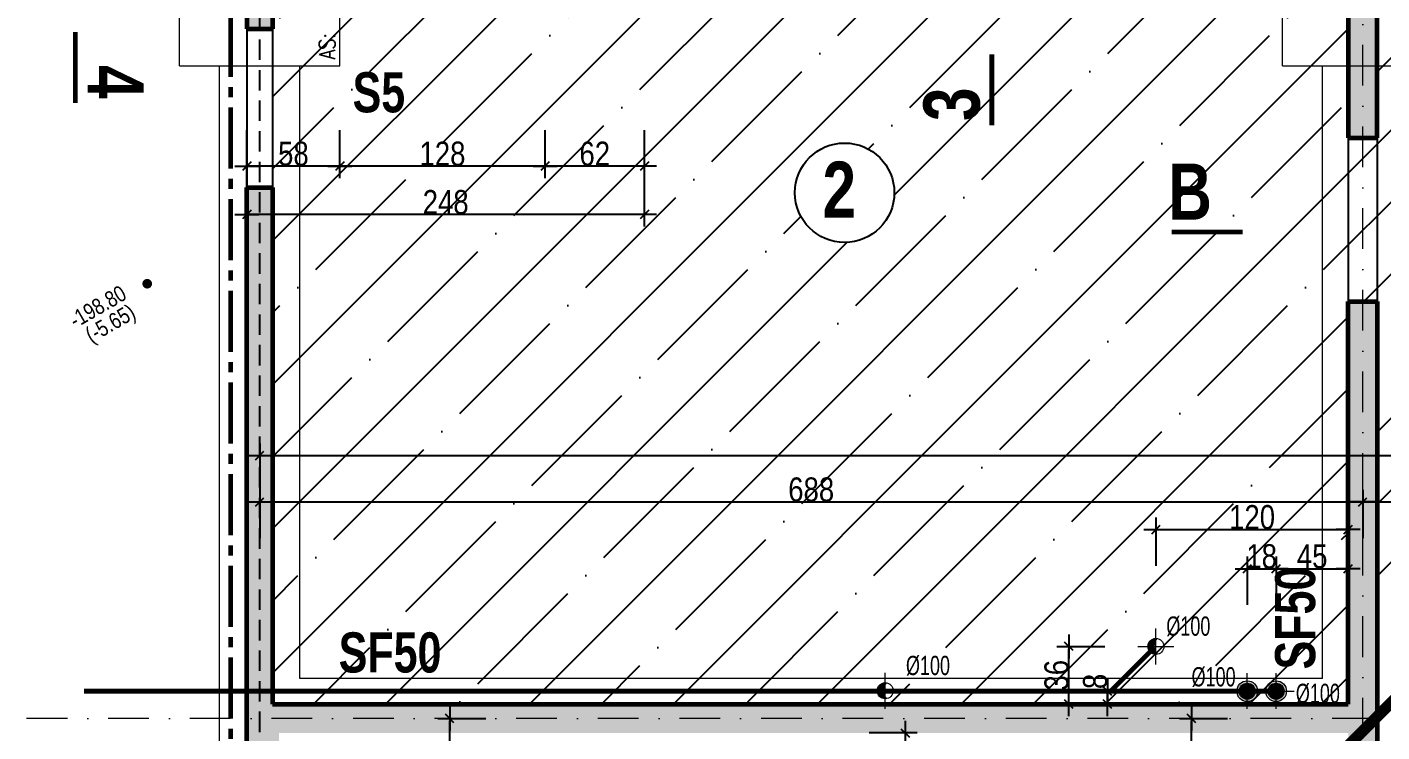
# Model space of a CAD drawing. Header units: centimetres. Extents: x 28113 to 82487, y -42944 to -12804.
# Drawn here: x 30218 to 31063, y -38185 to -37745 of the extents above; entities that cross this region are included whole.
import ezdxf
from ezdxf.enums import TextEntityAlignment as Align

# ---------------------------------------------------------------- set-up
doc = ezdxf.new("R2010")
doc.units = ezdxf.units.CM
doc.header["$LTSCALE"] = 0.5
for name, pattern in [('AXES2', [28.575, 19.05, -3.175, 3.175, -3.175]), ('CACHEX2', [19.05, 12.7, -6.35]), ('prlm_ep', [2.5, 1.25, -0.25, 0.25, -0.25, 0.25, -0.25]), ('prlm_eu', [2, 1.25, -0.25, 0.25, -0.25]), ('TIRETPTX2', [50.8, 25.4, -12.7, 0, -12.7])]:
    doc.linetypes.add(name, pattern=pattern)
doc.layers.get('DEFPOINTS').update_dxf_attribs({"linetype": 'CONTINUOUS'})
for name, color, linetype in [('01_cote_gen', 4, 'CONTINUOUS'), ('01_linteaux', 2, 'CONTINUOUS'), ('01_murs_sup', 2, 'CACHEX2'), ('01_poch_murs', 253, 'CONTINUOUS'), ('01_resv', 32, 'CONTINUOUS'), ('01_texte', 230, 'CONTINUOUS'), ('AA_COTES', 2, 'CONTINUOUS'), ('prlm-EAU-EPEXT', 145, 'CONTINUOUS'), ('prlm-EAU-EUEV', 25, 'CONTINUOUS'), ('prlm-MOD-PB', 123, 'CONTINUOUS')]:
    doc.layers.add(name, color=color, linetype=linetype)
for name, color, linetype, lineweight in [('01_murs_coup', 5, 'CONTINUOUS', 60), ('01_résv', 32, 'CONTINUOUS', 9), ('01_sem', 42, 'CONTINUOUS', 15), ('01_tram_axes', 2, 'TIRETPTX2', 9)]:
    doc.layers.add(name, color=color, linetype=linetype, lineweight=lineweight)
doc.styles.add('Geneva', font='')
doc.styles.add('impact', font='impact.ttf')
doc.styles.add('MATTE_TXT', font='arial.ttf')
doc.styles.add('SIMPLEX1', font='SIMPLEX.shx', dxfattribs={"width": 0.8, "height": 10})
doc.styles.add('STYLE2', font='ARIALN.TTF')
doc.styles.get('Geneva').set_extended_font_data('Geneva')
doc.dimstyles.new('JB50', dxfattribs={"dimscale": 0.1, "dimtxt": 150, "dimasz": 15, "dimexe": 0.1, "dimexo": 0.1, "dimgap": 0.09, "dimtad": 1, "dimdec": 1, "dimdsep": 46, "dimtxsty": 'STYLE2', "dimblk1": 'BOND_G', "dimblk2": 'BOND_D', "dimsah": 1, "dimcen": 1.5, "dimdle": 0.01, "dimse1": 1, "dimse2": 1, "dimclrd": 4, "dimclre": 2, "dimclrt": 6, "dimazin": 2, "dimtfac": 2.333333, "dimtdec": 1, "dimtix": 1, "dimtmove": 2, "dimatfit": 3, "dimldrblk": 'BOND_G', "dimfxl": 1, "dimtolj": 1, "dimtzin": 0, "dimarcsym": 0})

# ---------------------------------------------------------------- blocks, each defined once
blk = doc.blocks.new('BOND_G')
at = {"layer": 'AA_COTES', "color": 0}
for p, q in [((0, -5), (0, 15)), ((5, 0), (-5, 0)), ((1.77, 1.77), (-1.77, -1.77))]:
    blk.add_line(p, q, dxfattribs=at)
blk = doc.blocks.new('BOND_D')
at = {"layer": 'AA_COTES', "color": 0}
for p, q in [((5, 0), (-5, 0)), ((-1.77, -1.77), (1.77, 1.77)), ((0, 5), (0, -15))]:
    blk.add_line(p, q, dxfattribs=at)
blk = doc.blocks.new('*D3740')
at = {"layer": '01_cote_gen', "color": 4, "lineweight": -2, "ltscale": 2, "transparency": 16777216}
blk.add_line((30062.85, -38937.04), (30062.85, -38178.05), dxfattribs=at)
at = {"layer": 'DEFPOINTS', "color": 0, "ltscale": 2}
for p in [(30062.85, -38176.55), (30101.71, -38176.55), (30419.91, -38938.54)]:
    blk.add_point(p, dxfattribs=at)
at = {"layer": '01_cote_gen', "color": 4, "lineweight": -2, "ltscale": 2, "transparency": 16777216, "xscale": 1.5, "yscale": 1.5, "zscale": 1.5}
for name, p, rotation in [('BOND_D', (30062.85, -38176.55), 90), ('BOND_G', (30062.85, -38938.54), 270)]:
    blk.add_blockref(name, p, dxfattribs=dict(at, rotation=rotation))
at = {"layer": '01_cote_gen', "color": 6, "ltscale": 2, "transparency": 16777216, "insert": (30055.18, -38480.37), "char_height": 15, "attachment_point": 5, "rotation": 90, "style": 'STYLE2'}
blk.add_mtext('\\A1;762', dxfattribs=at)
blk = doc.blocks.new('*D3748')
at = {"layer": '01_cote_gen', "color": 4, "lineweight": -2, "ltscale": 2, "transparency": 16777216}
blk.add_line((30364.67, -38041.52), (31049.67, -38041.52), dxfattribs=at)
at = {"layer": 'DEFPOINTS', "color": 0, "ltscale": 2}
for p in [(30363.17, -38039.79), (31051.17, -38041.52), (31051.17, -38067.52)]:
    blk.add_point(p, dxfattribs=at)
at = {"layer": '01_cote_gen', "color": 4, "lineweight": -2, "ltscale": 2, "transparency": 16777216, "xscale": 1.5, "yscale": 1.5, "zscale": 1.5, "rotation": 180}
blk.add_blockref('BOND_G', (30363.17, -38041.52), dxfattribs=at)
at = {"layer": '01_cote_gen', "color": 4, "lineweight": -2, "ltscale": 2, "transparency": 16777216, "xscale": 1.5, "yscale": 1.5, "zscale": 1.5}
blk.add_blockref('BOND_D', (31051.17, -38041.52), dxfattribs=at)
at = {"layer": '01_cote_gen', "color": 6, "ltscale": 2, "transparency": 16777216, "insert": (30707.17, -38033.86), "char_height": 15, "attachment_point": 5, "style": 'STYLE2'}
blk.add_mtext('\\A1;688', dxfattribs=at)
blk = doc.blocks.new('*D3749')
at = {"layer": '01_cote_gen', "color": 4, "lineweight": -2, "ltscale": 2, "transparency": 16777216}
blk.add_line((31052.67, -38041.52), (31191.67, -38041.52), dxfattribs=at)
at = {"layer": 'DEFPOINTS', "color": 0, "ltscale": 2}
for p in [(31193.17, -37960.06), (31193.17, -38041.52), (31051.17, -38067.52)]:
    blk.add_point(p, dxfattribs=at)
at = {"layer": '01_cote_gen', "color": 4, "lineweight": -2, "ltscale": 2, "transparency": 16777216, "xscale": 1.5, "yscale": 1.5, "zscale": 1.5, "rotation": 180}
blk.add_blockref('BOND_G', (31051.17, -38041.52), dxfattribs=at)
at = {"layer": '01_cote_gen', "color": 4, "lineweight": -2, "ltscale": 2, "transparency": 16777216, "xscale": 1.5, "yscale": 1.5, "zscale": 1.5}
blk.add_blockref('BOND_D', (31193.17, -38041.52), dxfattribs=at)
at = {"layer": '01_cote_gen', "color": 6, "ltscale": 2, "transparency": 16777216, "insert": (31122.17, -38033.98), "char_height": 15, "attachment_point": 5, "style": 'STYLE2'}
blk.add_mtext('\\A1;142', dxfattribs=at)
blk = doc.blocks.new('*D3751')
at = {"layer": '01_cote_gen', "color": 4, "lineweight": -2, "ltscale": 2, "transparency": 16777216}
blk.add_line((30364.67, -38012.58), (31879.68, -38012.58), dxfattribs=at)
at = {"layer": 'DEFPOINTS', "color": 0, "ltscale": 2}
for p in [(31881.18, -38012.58), (30363.17, -38021.75), (31881.18, -38029.68)]:
    blk.add_point(p, dxfattribs=at)
at = {"layer": '01_cote_gen', "color": 4, "lineweight": -2, "ltscale": 2, "transparency": 16777216, "xscale": 1.5, "yscale": 1.5, "zscale": 1.5, "rotation": 180}
blk.add_blockref('BOND_G', (30363.17, -38012.58), dxfattribs=at)
at = {"layer": '01_cote_gen', "color": 4, "lineweight": -2, "ltscale": 2, "transparency": 16777216, "xscale": 1.5, "yscale": 1.5, "zscale": 1.5}
blk.add_blockref('BOND_D', (31881.18, -38012.58), dxfattribs=at)
at = {"layer": '01_cote_gen', "color": 6, "ltscale": 2, "transparency": 16777216, "insert": (31122.17, -38004.91), "char_height": 15, "attachment_point": 5, "style": 'STYLE2'}
blk.add_mtext('\\A1;1518', dxfattribs=at)
blk = doc.blocks.new('*D3779')
at = {"layer": '01_cote_gen', "color": 4, "lineweight": -2, "ltscale": 2, "transparency": 16777216}
blk.add_line((30944.4, -38755.04), (30944.4, -38178.05), dxfattribs=at)
at = {"layer": 'DEFPOINTS', "color": 0, "ltscale": 2}
for p in [(30943.93, -38176.55), (30944.4, -38176.55), (30966.9, -38756.54)]:
    blk.add_point(p, dxfattribs=at)
at = {"layer": '01_cote_gen', "color": 4, "lineweight": -2, "ltscale": 2, "transparency": 16777216, "xscale": 1.5, "yscale": 1.5, "zscale": 1.5}
for name, p, rotation in [('BOND_D', (30944.4, -38176.55), 90), ('BOND_G', (30944.4, -38756.54), 270)]:
    blk.add_blockref(name, p, dxfattribs=dict(at, rotation=rotation))
at = {"layer": '01_cote_gen', "color": 6, "ltscale": 2, "transparency": 16777216, "insert": (30936.73, -38466.55), "char_height": 15, "attachment_point": 5, "rotation": 90, "style": 'STYLE2'}
blk.add_mtext('\\A1;580', dxfattribs=at)
blk = doc.blocks.new('*D3816')
at = {"layer": '01_cote_gen', "color": 4, "lineweight": -2, "ltscale": 2, "transparency": 16777216}
blk.add_line((30481.68, -38461.05), (30481.68, -38178.05), dxfattribs=at)
at = {"layer": 'DEFPOINTS', "color": 0, "ltscale": 2}
for p in [(30481.68, -38176.55), (30526.13, -38176.55), (30507.02, -38462.55)]:
    blk.add_point(p, dxfattribs=at)
at = {"layer": '01_cote_gen', "color": 4, "lineweight": -2, "ltscale": 2, "transparency": 16777216, "xscale": 1.5, "yscale": 1.5, "zscale": 1.5}
for name, p, rotation in [('BOND_D', (30481.68, -38176.55), 90), ('BOND_G', (30481.68, -38462.55), 270)]:
    blk.add_blockref(name, p, dxfattribs=dict(at, rotation=rotation))
at = {"layer": '01_cote_gen', "color": 6, "ltscale": 2, "transparency": 16777216, "insert": (30474.01, -38319.55), "char_height": 15, "attachment_point": 5, "rotation": 90, "style": 'STYLE2'}
blk.add_mtext('\\A1;286', dxfattribs=at)
blk = doc.blocks.new('*D3986')
at = {"layer": '01_cote_gen', "color": 4, "lineweight": -2, "ltscale": 2, "transparency": 16777216}
blk.add_line((30601.66, -37832.15), (30542.66, -37832.15), dxfattribs=at)
at = {"layer": 'DEFPOINTS', "color": 0, "ltscale": 2}
for p in [(30541.16, -37635.55), (30603.16, -37635.55), (30541.16, -37832.15)]:
    blk.add_point(p, dxfattribs=at)
at = {"layer": '01_cote_gen', "color": 4, "lineweight": -2, "ltscale": 2, "transparency": 16777216, "xscale": 1.5, "yscale": 1.5, "zscale": 1.5, "rotation": 180}
blk.add_blockref('BOND_D', (30541.16, -37832.15), dxfattribs=at)
at = {"layer": '01_cote_gen', "color": 4, "lineweight": -2, "ltscale": 2, "transparency": 16777216, "xscale": 1.5, "yscale": 1.5, "zscale": 1.5}
blk.add_blockref('BOND_G', (30603.16, -37832.15), dxfattribs=at)
at = {"layer": '01_cote_gen', "color": 6, "ltscale": 2, "transparency": 16777216, "insert": (30572.16, -37824.48), "char_height": 15, "attachment_point": 5, "style": 'STYLE2'}
blk.add_mtext('\\A1;62', dxfattribs=at)
blk = doc.blocks.new('*D3987')
at = {"layer": '01_cote_gen', "color": 4, "lineweight": -2, "ltscale": 2, "transparency": 16777216}
blk.add_line((30539.66, -37832.15), (30414.67, -37832.15), dxfattribs=at)
at = {"layer": 'DEFPOINTS', "color": 0, "ltscale": 2}
for p in [(30413.17, -37751.24), (30541.16, -37809.65), (30413.17, -37832.15)]:
    blk.add_point(p, dxfattribs=at)
at = {"layer": '01_cote_gen', "color": 4, "lineweight": -2, "ltscale": 2, "transparency": 16777216, "xscale": 1.5, "yscale": 1.5, "zscale": 1.5, "rotation": 180}
blk.add_blockref('BOND_D', (30413.17, -37832.15), dxfattribs=at)
at = {"layer": '01_cote_gen', "color": 4, "lineweight": -2, "ltscale": 2, "transparency": 16777216, "xscale": 1.5, "yscale": 1.5, "zscale": 1.5}
blk.add_blockref('BOND_G', (30541.16, -37832.15), dxfattribs=at)
at = {"layer": '01_cote_gen', "color": 6, "ltscale": 2, "transparency": 16777216, "insert": (30477.16, -37824.48), "char_height": 15, "attachment_point": 5, "style": 'STYLE2'}
blk.add_mtext('\\A1;128', dxfattribs=at)
blk = doc.blocks.new('*D3988')
at = {"layer": '01_cote_gen', "color": 4, "lineweight": -2, "ltscale": 2, "transparency": 16777216}
blk.add_line((30411.67, -37832.15), (30356.67, -37832.15), dxfattribs=at)
at = {"layer": 'DEFPOINTS', "color": 0, "ltscale": 2}
for p in [(30355.17, -37635.01), (30413.17, -37739.68), (30355.17, -37832.15)]:
    blk.add_point(p, dxfattribs=at)
at = {"layer": '01_cote_gen', "color": 4, "lineweight": -2, "ltscale": 2, "transparency": 16777216, "xscale": 1.5, "yscale": 1.5, "zscale": 1.5, "rotation": 180}
blk.add_blockref('BOND_D', (30355.17, -37832.15), dxfattribs=at)
at = {"layer": '01_cote_gen', "color": 4, "lineweight": -2, "ltscale": 2, "transparency": 16777216, "xscale": 1.5, "yscale": 1.5, "zscale": 1.5}
blk.add_blockref('BOND_G', (30413.17, -37832.15), dxfattribs=at)
at = {"layer": '01_cote_gen', "color": 6, "ltscale": 2, "transparency": 16777216, "insert": (30384.17, -37824.48), "char_height": 15, "attachment_point": 5, "style": 'STYLE2'}
blk.add_mtext('\\A1;58', dxfattribs=at)
blk = doc.blocks.new('*D3989')
at = {"layer": '01_cote_gen', "color": 4, "lineweight": -2, "ltscale": 2, "transparency": 16777216}
blk.add_line((30601.66, -37862.33), (30356.67, -37862.33), dxfattribs=at)
at = {"layer": 'DEFPOINTS', "color": 0, "ltscale": 2}
for p in [(30355.17, -37839.65), (30603.16, -37839.65), (30355.17, -37862.33)]:
    blk.add_point(p, dxfattribs=at)
at = {"layer": '01_cote_gen', "color": 4, "lineweight": -2, "ltscale": 2, "transparency": 16777216, "xscale": 1.5, "yscale": 1.5, "zscale": 1.5, "rotation": 180}
blk.add_blockref('BOND_D', (30355.17, -37862.33), dxfattribs=at)
at = {"layer": '01_cote_gen', "color": 4, "lineweight": -2, "ltscale": 2, "transparency": 16777216, "xscale": 1.5, "yscale": 1.5, "zscale": 1.5}
blk.add_blockref('BOND_G', (30603.16, -37862.33), dxfattribs=at)
at = {"layer": '01_cote_gen', "color": 6, "ltscale": 2, "transparency": 16777216, "insert": (30479.16, -37854.66), "char_height": 15, "attachment_point": 5, "style": 'STYLE2'}
blk.add_mtext('\\A1;248', dxfattribs=at)
blk = doc.blocks.new('*D4550')
at = {"layer": '01_cote_gen', "color": 4, "lineweight": -2, "ltscale": 2, "transparency": 16777216}
blk.add_line((30980.69, -38083.13), (30995.67, -38083.13), dxfattribs=at)
at = {"layer": 'DEFPOINTS', "color": 0, "ltscale": 2}
for p in [(30997.17, -38083.13), (30979.19, -38148.3), (30997.17, -38148.3)]:
    blk.add_point(p, dxfattribs=at)
at = {"layer": '01_cote_gen', "color": 4, "lineweight": -2, "ltscale": 2, "transparency": 16777216, "xscale": 1.5, "yscale": 1.5, "zscale": 1.5, "rotation": 180}
blk.add_blockref('BOND_G', (30979.19, -38083.13), dxfattribs=at)
at = {"layer": '01_cote_gen', "color": 4, "lineweight": -2, "ltscale": 2, "transparency": 16777216, "xscale": 1.5, "yscale": 1.5, "zscale": 1.5}
blk.add_blockref('BOND_D', (30997.17, -38083.13), dxfattribs=at)
at = {"layer": '01_cote_gen', "color": 6, "ltscale": 2, "transparency": 16777216, "insert": (30988.18, -38075.46), "char_height": 15, "attachment_point": 5, "style": 'STYLE2'}
blk.add_mtext('\\A1;18', dxfattribs=at)
blk = doc.blocks.new('*D4551')
at = {"layer": '01_cote_gen', "color": 4, "lineweight": -2, "ltscale": 2, "transparency": 16777216}
blk.add_line((30998.67, -38083.13), (31040.67, -38083.13), dxfattribs=at)
at = {"layer": 'DEFPOINTS', "color": 0, "ltscale": 2}
for p in [(30997.17, -38075.63), (31042.17, -38075.63), (31042.17, -38083.13)]:
    blk.add_point(p, dxfattribs=at)
at = {"layer": '01_cote_gen', "color": 4, "lineweight": -2, "ltscale": 2, "transparency": 16777216, "xscale": 1.5, "yscale": 1.5, "zscale": 1.5, "rotation": 180}
blk.add_blockref('BOND_G', (30997.17, -38083.13), dxfattribs=at)
at = {"layer": '01_cote_gen', "color": 4, "lineweight": -2, "ltscale": 2, "transparency": 16777216, "xscale": 1.5, "yscale": 1.5, "zscale": 1.5}
blk.add_blockref('BOND_D', (31042.17, -38083.13), dxfattribs=at)
at = {"layer": '01_cote_gen', "color": 6, "ltscale": 2, "transparency": 16777216, "insert": (31019.67, -38075.49), "char_height": 15, "attachment_point": 5, "style": 'STYLE2'}
blk.add_mtext('\\A1;45', dxfattribs=at)
blk = doc.blocks.new('*D4552')
at = {"layer": '01_cote_gen', "color": 4, "lineweight": -2, "ltscale": 2, "transparency": 16777216}
blk.add_line((30923.71, -38058.75), (31040.67, -38058.75), dxfattribs=at)
at = {"layer": 'DEFPOINTS', "color": 0, "ltscale": 2}
for p in [(31042.17, -38058.75), (31042.17, -38058.75), (30922.21, -38120.36)]:
    blk.add_point(p, dxfattribs=at)
at = {"layer": '01_cote_gen', "color": 4, "lineweight": -2, "ltscale": 2, "transparency": 16777216, "xscale": 1.5, "yscale": 1.5, "zscale": 1.5, "rotation": 180}
blk.add_blockref('BOND_G', (30922.21, -38058.75), dxfattribs=at)
at = {"layer": '01_cote_gen', "color": 4, "lineweight": -2, "ltscale": 2, "transparency": 16777216, "xscale": 1.5, "yscale": 1.5, "zscale": 1.5}
blk.add_blockref('BOND_D', (31042.17, -38058.75), dxfattribs=at)
at = {"layer": '01_cote_gen', "color": 6, "ltscale": 2, "transparency": 16777216, "insert": (30982.19, -38051.08), "char_height": 15, "attachment_point": 5, "style": 'STYLE2'}
blk.add_mtext('\\A1;120', dxfattribs=at)
blk = doc.blocks.new('*D4553')
at = {"layer": '01_cote_gen', "color": 4, "lineweight": -2, "ltscale": 2, "transparency": 16777216}
blk.add_line((30891.98, -38166.05), (30891.98, -38161.03), dxfattribs=at)
at = {"layer": 'DEFPOINTS', "color": 0, "ltscale": 2}
for p in [(30891.98, -38159.53), (30969.78, -38159.53), (30969.78, -38167.55)]:
    blk.add_point(p, dxfattribs=at)
at = {"layer": '01_cote_gen', "color": 4, "lineweight": -2, "ltscale": 2, "transparency": 16777216, "xscale": 1.5, "yscale": 1.5, "zscale": 1.5}
for name, p, rotation in [('BOND_D', (30891.98, -38159.53), 90), ('BOND_G', (30891.98, -38167.55), 270)]:
    blk.add_blockref(name, p, dxfattribs=dict(at, rotation=rotation))
at = {"layer": '01_cote_gen', "color": 6, "ltscale": 2, "transparency": 16777216, "insert": (30884.31, -38153.41), "char_height": 15, "attachment_point": 5, "rotation": 90, "style": 'STYLE2'}
blk.add_mtext('\\A1;8', dxfattribs=at)
blk = doc.blocks.new('*D4554')
at = {"layer": '01_cote_gen', "color": 4, "lineweight": -2, "ltscale": 2, "transparency": 16777216}
blk.add_line((30867.9, -38166.05), (30867.9, -38133.09), dxfattribs=at)
at = {"layer": 'DEFPOINTS', "color": 0, "ltscale": 2}
for p in [(30867.9, -38131.59), (30933.44, -38131.59), (30927.43, -38167.55)]:
    blk.add_point(p, dxfattribs=at)
at = {"layer": '01_cote_gen', "color": 4, "lineweight": -2, "ltscale": 2, "transparency": 16777216, "xscale": 1.5, "yscale": 1.5, "zscale": 1.5}
for name, p, rotation in [('BOND_D', (30867.9, -38131.59), 90), ('BOND_G', (30867.9, -38167.55), 270)]:
    blk.add_blockref(name, p, dxfattribs=dict(at, rotation=rotation))
at = {"layer": '01_cote_gen', "color": 6, "ltscale": 2, "transparency": 16777216, "insert": (30860.23, -38149.57), "char_height": 15, "attachment_point": 5, "rotation": 90, "style": 'STYLE2'}
blk.add_mtext('\\A1;36', dxfattribs=at)
blk = doc.blocks.new('*D4561')
at = {"layer": '01_cote_gen', "color": 4, "lineweight": -2, "ltscale": 2, "transparency": 16777216}
blk.add_line((30765.83, -38187.05), (30765.83, -38605.01), dxfattribs=at)
at = {"layer": 'DEFPOINTS', "color": 0, "ltscale": 2}
for p in [(30735.29, -38185.55), (30711.38, -38606.51), (30765.83, -38606.51)]:
    blk.add_point(p, dxfattribs=at)
at = {"layer": '01_cote_gen', "color": 4, "lineweight": -2, "ltscale": 2, "transparency": 16777216, "xscale": 1.5, "yscale": 1.5, "zscale": 1.5}
for name, p, rotation in [('BOND_G', (30765.83, -38185.55), 90), ('BOND_D', (30765.83, -38606.51), 270)]:
    blk.add_blockref(name, p, dxfattribs=dict(at, rotation=rotation))
at = {"layer": '01_cote_gen', "color": 6, "ltscale": 2, "transparency": 16777216, "insert": (30758.29, -38396.03), "char_height": 15, "attachment_point": 5, "rotation": 90, "style": 'STYLE2'}
blk.add_mtext('\\A1;421', dxfattribs=at)
blk = doc.blocks.new('xi.chumod')
at = {"layer": 'prlm-MOD-PB', "linetype": 'ByBlock', "lineweight": 5}
blk.add_hatch(color=0, dxfattribs=at).paths.add_polyline_path([(6.5, 0, 1), (-6.5, 0, 1)])
at = {"layer": 'prlm-MOD-PB', "color": 0, "linetype": 'ByBlock', "lineweight": 5}
blk.add_circle((0, 0), 6.5, dxfattribs=at)
blk = doc.blocks.new('xi.eu')
at = {"layer": 'prlm-EAU-EUEV', "linetype": 'ByBlock', "lineweight": -2}
h = blk.add_hatch(color=0, dxfattribs=at)
edge = h.paths.add_edge_path()
edge.add_arc((0, 0), 5, 0, 360)
at = {"layer": 'prlm-EAU-EUEV', "color": 0, "linetype": 'ByBlock', "lineweight": 5}
blk.add_circle((0, 0), 5, dxfattribs=at)
blk = doc.blocks.new('xi.ev')
at = {"layer": 'prlm-EAU-EUEV', "linetype": 'ByBlock', "lineweight": -2}
h = blk.add_hatch(color=0, dxfattribs=at)
edge = h.paths.add_edge_path()
edge.add_arc((0, 0), 5, 0, 360)
at = {"layer": 'prlm-EAU-EUEV', "color": 0, "linetype": 'ByBlock', "lineweight": 5}
blk.add_circle((0, 0), 5, dxfattribs=at)

msp = doc.modelspace()

# ---------------------------------------------------------------- hatches: boundary and pattern name
at = {"layer": '01_poch_murs', "ltscale": 2}
h = msp.add_hatch(color=256, dxfattribs=at)
h.dxf.hatch_style = 1
h.paths.add_polyline_path([(31202.168, -37365.545), (31184.165, -37365.545), (31184.164, -37902.568), (31202.164, -37902.568)])
h.paths.add_polyline_path([(31202.169, -37274.568), (31873.164, -37274.562), (31873.164, -37279.554), (31889.164, -37279.554), (31889.164, -37200.094), (31873.164, -37200.094), (31873.164, -37256.562), (31184.166, -37256.562), (31184.165, -37332.555), (30371.166, -37332.555), (30371.166, -37292.246), (30355.166, -37292.816), (30355.166, -37350.545), (30583.162, -37350.548), (30583.162, -37365.545), (30599.162, -37365.545), (30599.162, -37350.548), (31042.169, -37350.555), (31042.169, -37365.545), (31060.169, -37365.545), (31060.169, -37350.555), (31184.165, -37350.557), (31184.165, -37365.545), (31202.168, -37365.545)])
h.paths.add_polyline_path([(31060.169, -37365.545), (31042.169, -37365.545), (31042.169, -37814.557), (31060.169, -37814.557)])
at = {"layer": '01_poch_murs'}
h = msp.add_hatch(dxfattribs=at)
h.set_pattern_fill('ANSI35', color=256, scale=10)
h.paths.add_polyline_path([(31854.164, -37340.545), (31217.176, -37340.545), (31217.176, -37365.545), (31202.168, -37365.545), (31202.166, -37694.548), (31873.164, -37694.548), (31873.164, -37649.512), (31854.164, -37649.512)])
h.paths.add_polyline_path([(31854.164, -37289.512), (31217.176, -37289.512), (31217.176, -37340.545), (31854.164, -37340.545)], flags=17)
h.paths.add_polyline_path([(31854.164, -37274.562), (31202.169, -37274.568), (31202.168, -37340.545), (31217.176, -37340.545), (31217.176, -37289.512), (31854.164, -37289.512)])
h.paths.add_polyline_path([(31873.164, -37289.512), (31854.164, -37289.512), (31854.164, -37340.545), (31873.164, -37340.545)])
h.paths.add_polyline_path([(31873.164, -37279.554), (31873.164, -37274.562), (31854.164, -37274.562), (31854.164, -37289.512), (31873.164, -37289.512)])
h.paths.add_polyline_path([(31873.164, -37340.545), (31854.164, -37340.545), (31854.164, -37649.512), (31873.164, -37649.512), (31873.164, -37553.554)], flags=17)
h.paths.add_polyline_path([(31217.176, -37340.545), (31202.168, -37340.545), (31202.168, -37365.545), (31217.176, -37365.545)], flags=17)
h.paths.add_polyline_path([(31184.165, -37350.557), (31172.168, -37350.557), (31172.168, -37365.545), (31184.165, -37365.545)])
h.paths.add_polyline_path([(31184.165, -37365.545), (31172.168, -37365.545), (31172.168, -37649.511), (31184.165, -37649.512)])
h.paths.add_polyline_path([(31172.168, -37365.545), (31066.17, -37365.545), (31066.17, -37649.512), (31060.169, -37649.512), (31060.169, -37694.548), (31184.165, -37694.548), (31184.165, -37649.512), (31172.168, -37649.511)])
h.paths.add_polyline_path([(31172.168, -37350.557), (31066.17, -37350.555), (31066.17, -37365.545), (31172.168, -37365.545)])
h.paths.add_polyline_path([(31066.17, -37365.545), (31060.169, -37365.545), (31060.169, -37649.512), (31066.17, -37649.512)])
h.paths.add_polyline_path([(31042.169, -37350.555), (31036.17, -37350.555), (31036.17, -37365.545), (31042.169, -37365.545)])
h.paths.add_polyline_path([(31042.169, -37365.545), (31036.17, -37365.545), (31036.17, -37649.512), (31042.169, -37649.512)])
h.paths.add_polyline_path([(31036.17, -37365.545), (30603.162, -37365.545), (30603.162, -37635.548), (30599.162, -37635.548), (30591.162, -37635.548), (30591.162, -37694.548), (31042.169, -37694.548), (31042.169, -37649.512), (31036.17, -37649.512)])
h.paths.add_polyline_path([(31036.17, -37350.555), (30603.162, -37350.548), (30603.162, -37365.545), (31036.17, -37365.545)])
h.paths.add_polyline_path([(30591.162, -37635.548), (30497.169, -37635.548), (30398.169, -37635.548), (30371.166, -37635.548), (30371.166, -37694.548), (30591.162, -37694.548)])
h.paths.add_polyline_path([(31060.169, -37814.557), (31051.17, -37814.557), (31051.17, -37916.554), (31060.169, -37916.554)])
h.paths.add_polyline_path([(31051.17, -37814.557), (31042.169, -37814.557), (31042.169, -37916.554), (31051.17, -37916.554)])
h.paths.add_polyline_path([(31193.166, -37902.568), (31184.164, -37902.568), (31184.165, -38004.565), (31193.166, -38004.565)], flags=17)
h.paths.add_polyline_path([(31202.164, -37902.568), (31193.166, -37902.568), (31193.166, -38004.565), (31202.165, -38004.565)])
h.paths.add_polyline_path([(31184.164, -38794.196), (31025.169, -38794.196), (31025.169, -38997.546), (31075.166, -38997.616), (31177.165, -38997.546), (31184.164, -38997.546)])
h.paths.add_polyline_path([(31184.164, -38744.196), (31060.169, -38744.196), (31060.169, -38764.543), (31051.17, -38764.543), (31051.17, -38794.196), (31184.164, -38794.196)])
h.paths.add_polyline_path([(31051.17, -38764.543), (31025.169, -38764.543), (31025.169, -38794.196), (31051.17, -38794.196)])
h.paths.add_polyline_path([(31219.167, -38270.567), (31193.166, -38270.567), (31193.166, -38446.558), (31219.167, -38446.563)])
edge = h.paths.add_edge_path()
edge.add_arc((30728.016, -37848.736), 30.98, 0, 360)
h.paths.add_polyline_path([(31042.169, -37694.548), (30371.166, -37694.548), (30371.166, -37746.548), (30371.166, -37845.548), (30371.166, -38167.549), (31042.169, -38167.549), (31042.169, -37916.554), (31042.169, -37814.557)])
edge = h.paths.add_edge_path()
edge.add_arc((31594.389, -37848.736), 30.98, 0, 360)
h.paths.add_polyline_path([(31873.164, -37891.558), (31873.164, -37792.558), (31873.164, -37694.548), (31202.166, -37694.548), (31202.164, -37902.568), (31202.165, -38004.565), (31202.164, -38252.567), (31873.164, -38252.567), (31873.164, -38179.563), (31873.164, -38080.563)])
edge = h.paths.add_edge_path()
edge.add_arc((31124.691, -37935.201), 30.98, 0, 360)
h.paths.add_polyline_path([(31184.164, -37902.568), (31184.165, -37694.548), (31060.169, -37694.548), (31060.169, -37814.557), (31060.169, -37916.554), (31060.169, -38744.196), (31184.164, -38744.196), (31184.164, -38705.553), (31184.164, -38603.556), (31184.164, -38446.557), (31193.166, -38446.558), (31193.166, -38270.567), (31184.164, -38270.567), (31184.164, -38004.565)])
at = {"layer": '01_poch_murs', "ltscale": 2}
h = msp.add_hatch(color=256, dxfattribs=at)
h.dxf.hatch_style = 1
h.paths.add_polyline_path([(31202.164, -38004.565), (31184.164, -38004.565), (31184.164, -38270.567), (31219.167, -38270.567), (31219.167, -38446.563), (31184.164, -38446.557), (31184.164, -38603.556), (31202.164, -38603.555), (31202.164, -38464.558), (31237.167, -38464.557), (31237.167, -38270.567), (31873.164, -38270.567), (31873.164, -38385.568), (31889.164, -38385.568), (31889.164, -38179.563), (31873.164, -38179.563), (31873.164, -38252.567), (31202.164, -38252.567)])
h.paths.add_polyline_path([(31889.164, -37891.558), (31873.164, -37891.558), (31873.164, -38080.563), (31889.164, -38080.563)])
h.paths.add_polyline_path([(31889.164, -37553.554), (31873.164, -37553.554), (31873.164, -37792.558), (31889.164, -37792.558)])
h.paths.add_polyline_path([(30599.162, -37468.55), (30583.162, -37468.55), (30583.162, -37619.548), (30497.169, -37619.548), (30497.169, -37635.548), (30599.162, -37635.548)])
h.paths.add_polyline_path([(30371.166, -37635.548), (30398.169, -37635.548), (30398.169, -37619.548), (30355.166, -37619.548), (30355.166, -37746.548), (30371.166, -37746.548)])
h.paths.add_polyline_path([(31060.169, -37916.554), (31042.169, -37916.554), (31042.169, -38167.549), (30371.166, -38167.549), (30371.166, -37845.548), (30355.166, -37845.548), (30355.166, -38209.545), (30375.166, -38209.545), (30375.166, -38185.549), (31042.209, -38185.549), (31042.169, -38748.543), (31007.169, -38748.543), (31007.169, -38997.546), (30856.162, -38997.616), (30856.162, -39015.616), (31075.168, -39015.616), (31075.166, -38997.616), (31025.169, -38997.546), (31025.169, -38764.543), (31060.169, -38764.543)])
at = {"layer": '01_résv', "ltscale": 2}
h = msp.add_hatch(color=256, dxfattribs=at)
h.dxf.hatch_style = 1
h.paths.add_polyline_path([(30922.862, -38126.628, 0.0324939), (30922.214, -38126.586), (30922.214, -38127.413, -0.0356937)])
h.paths.add_polyline_path([(30922.214, -38127.413), (30922.214, -38126.586, 0.4142136), (30917.214, -38131.586), (30920.891, -38131.586, -0.1572132)])
h.paths.add_polyline_path([(30920.891, -38131.586), (30917.214, -38131.586, 0.4142136), (30922.214, -38136.586), (30922.214, -38135.691, -0.1547681)])
h.paths.add_polyline_path([(30922.214, -38135.691), (30922.214, -38136.586, 0.0354279), (30922.92, -38136.536, -0.0386284)])
h = msp.add_hatch(color=256, dxfattribs=at)
h.dxf.hatch_style = 1
h.paths.add_polyline_path([(30754.028, -38154.273, 0.0324939), (30753.38, -38154.231), (30753.38, -38155.057, -0.0356937)])
h.paths.add_polyline_path([(30753.38, -38155.057), (30753.38, -38154.231, 0.4142136), (30748.38, -38159.231), (30752.057, -38159.231, -0.1572132)])
h.paths.add_polyline_path([(30752.057, -38159.231), (30748.38, -38159.231, 0.4142136), (30753.38, -38164.231), (30753.38, -38163.336, -0.1547681)])
h.paths.add_polyline_path([(30753.38, -38163.336), (30753.38, -38164.231, 0.0354279), (30754.086, -38164.181, -0.0386284)])
h = msp.add_hatch(color=256, dxfattribs=at)
h.dxf.hatch_style = 1
h.paths.add_polyline_path([(30979.836, -38154.573, 0.0324939), (30979.188, -38154.531), (30979.188, -38155.357, -0.0356937)])
h.paths.add_polyline_path([(30979.188, -38155.357), (30979.188, -38154.531, 0.4142136), (30974.188, -38159.531), (30977.865, -38159.531, -0.1572132)])
h.paths.add_polyline_path([(30977.865, -38159.531), (30974.188, -38159.531, 0.4142136), (30979.188, -38164.531), (30979.188, -38163.636, -0.1547681)])
h.paths.add_polyline_path([(30979.188, -38163.636), (30979.188, -38164.531, 0.0354279), (30979.894, -38164.481, -0.0386284)])
h = msp.add_hatch(color=256, dxfattribs=at)
h.dxf.hatch_style = 1
h.paths.add_polyline_path([(30997.814, -38154.573, 0.0324939), (30997.167, -38154.531), (30997.167, -38155.357, -0.0356937)])
h.paths.add_polyline_path([(30997.167, -38155.357), (30997.167, -38154.531, 0.4142136), (30992.167, -38159.531), (30995.843, -38159.531, -0.1572132)])
h.paths.add_polyline_path([(30995.843, -38159.531), (30992.167, -38159.531, 0.4142136), (30997.167, -38164.531), (30997.167, -38163.636, -0.1547681)])
h.paths.add_polyline_path([(30997.167, -38163.636), (30997.167, -38164.531, 0.0354279), (30997.872, -38164.481, -0.0386284)])

# ---------------------------------------------------------------- linework, layer by layer
at = {"layer": '01_linteaux'}
for p, q in [((30355.166, -37746.548), (30355.166, -37845.548)), ((30371.166, -37746.548), (30371.166, -37845.548)), ((31042.169, -37814.557), (31042.169, -37916.554)), ((31060.169, -37814.557), (31060.169, -37916.554))]:
    msp.add_line(p, q, dxfattribs=at)
at = {"layer": '01_murs_coup', "linetype": 'AXES2', "ltscale": 4}
msp.add_line((30345.166, -38919.54), (30345.166, -37308.893), dxfattribs=at)
at = {"layer": '01_murs_coup'}
for p, q in [((31042.169, -37350.555), (31042.169, -37814.557)), ((31060.169, -37814.557), (31060.169, -37350.555)), ((30355.166, -37619.548), (30355.166, -37746.548)), ((30371.166, -37635.548), (30371.166, -37746.548)), ((30355.166, -37746.548), (30371.166, -37746.548)), ((31042.169, -37814.557), (31060.169, -37814.557)), ((30355.166, -37845.548), (30371.166, -37845.548)), ((30355.166, -38209.545), (30355.166, -37845.548)), ((30371.166, -37845.548), (30371.166, -38167.549)), ((31042.169, -38167.549), (31042.169, -37916.554)), ((31042.169, -37916.554), (31060.169, -37916.554)), ((31060.169, -37916.554), (31060.169, -38764.543)), ((30371.166, -38167.549), (31042.169, -38167.549))]:
    msp.add_line(p, q, dxfattribs=at)
at = {"layer": '01_murs_sup', "ltscale": 2}
msp.add_line((30363.166, -39099.364), (30363.166, -37619.548), dxfattribs=at)
at = {"layer": '01_résv', "ltscale": 2}
for p, q in [((30922.214, -38142.813), (30922.214, -38120.359)), ((30910.987, -38131.586), (30933.441, -38131.586)), ((30753.38, -38170.458), (30753.38, -38148.004)), ((30979.188, -38170.458), (30979.188, -38148.304)), ((30997.167, -38170.458), (30997.167, -38148.304)), ((30742.153, -38159.231), (30764.607, -38159.231)), ((30967.961, -38159.531), (30990.415, -38159.531)), ((30985.94, -38159.531), (31008.394, -38159.531))]:
    msp.add_line(p, q, dxfattribs=at)
for centre in [(30922.214, -38131.586), (30753.38, -38159.231), (30979.188, -38159.531), (30997.167, -38159.531)]:
    msp.add_circle(centre, 5, dxfattribs=at)
for centre in [(30928.025, -38131.552), (30759.191, -38159.197), (30984.999, -38159.497), (31002.977, -38159.497)]:
    msp.add_arc(centre, 7.134, 136.358511, 224.313131, dxfattribs=at)
at = {"layer": '01_sem', "ltscale": 2}
for p, q in [((30313.166, -37769.548), (30313.166, -37619.548)), ((30413.166, -37769.548), (30413.166, -37619.548)), ((31001.17, -37769.512), (31001.17, -37619.512)), ((30313.166, -37769.548), (30413.166, -37769.548)), ((30338.166, -38913.54), (30338.166, -37769.548)), ((30388.166, -38151.549), (30388.166, -37769.548)), ((31001.17, -37769.512), (31101.17, -37769.512)), ((31026.17, -38151.549), (31026.17, -37769.512)), ((31026.17, -38151.549), (30388.166, -38151.549))]:
    msp.add_line(p, q, dxfattribs=at)
at = {"layer": '01_texte', "const_width": 3}
for points in [[(30248.187, -37748.453), (30248.187, -37792.705)], [(30819.844, -37762.393), (30819.844, -37806.645)], [(30932.044, -37873.189), (30976.295, -37873.189)]]:
    msp.add_lwpolyline(points, dxfattribs=at)
msp.add_lwpolyline([(30291.478, -37905.469, 1), (30294.478, -37905.469, 1)], format="xyb", close=True, dxfattribs=at)
at = {"layer": '01_texte'}
msp.add_circle((30728.016, -37848.736), 30.98, dxfattribs=at)
at = {"layer": '01_tram_axes', "ltscale": 2}
for p, q in [((31051.17, -38799.918), (31051.17, -37184.138)), ((31108.463, -38176.549), (30101.712, -38176.549))]:
    msp.add_line(p, q, dxfattribs=at)
at = {"layer": 'prlm-EAU-EPEXT', "linetype": 'prlm_ep', "ltscale": 20, "const_width": 7, "flags": 128}
msp.add_lwpolyline([(31026.977, -38208.694), (31390.115, -37844.42), (31390.215, -37254.54)], dxfattribs=at)
at = {"layer": 'prlm-MOD-PB', "color": 15, "linetype": 'prlm_eu', "ltscale": 50, "const_width": 3, "flags": 128}
for points in [[(30921.114, -38132.386), (30893.97, -38159.531)], [(30997.167, -38159.531), (30253.492, -38159.531)]]:
    msp.add_lwpolyline(points, dxfattribs=at)

# ---------------------------------------------------------------- block references
at = {"layer": 'prlm-EAU-EUEV', "rotation": 89.99999999999999}
for name, p in [('xi.eu', (30979.188, -38159.531)), ('xi.ev', (30997.167, -38159.531))]:
    msp.add_blockref(name, p, dxfattribs=at)
at = {"layer": 'prlm-MOD-PB', "rotation": 89.99999999999999}
for p in [(30979.188, -38159.531), (30997.167, -38159.531)]:
    msp.add_blockref('xi.chumod', p, dxfattribs=at)

# ---------------------------------------------------------------- texts
at = {"layer": '01_resv', "style": 'Geneva', "width": 0.7}
for p in [(30928.682, -38124.911), (30766.268, -38149.454), (30944.428, -38156.531), (31009.475, -38166.862)]:
    msp.add_text('%%C100', height=12, dxfattribs=at).set_placement(p)
at = {"layer": '01_texte', "width": 0.8}
for s, rotation, style, p in [('AS:', 90, 'SIMPLEX1', (30413.207, -37757.465)), ('-198.80', 30, 'MATTE_TXT', (30266.115, -37926.626)), ('(-5.65)', 30, 'MATTE_TXT', (30273.927, -37937.105))]:
    msp.add_text(s, height=10, rotation=rotation, dxfattribs=dict(at, style=style)).set_placement(p, align=Align.BOTTOM_CENTER)
at = {"layer": '01_texte', "style": 'impact'}
for s, height, rotation, p in [('4', 35, 270, (30245.335, -37779.624)), ('3', 35, 90, (30822.696, -37793.564)), ('B', 35, 360, (30943.552, -37876.042)), ('SF50', 25, 90, (31029.052, -38113.901))]:
    msp.add_text(s, height=height, rotation=rotation, dxfattribs=at).set_placement(p, align=Align.BOTTOM_CENTER)
for s, p in [('S5', (30437.493, -37806.094)), ('SF50', (30444.483, -38155.356))]:
    msp.add_text(s, height=25, dxfattribs=at).set_placement(p, align=Align.BOTTOM_CENTER)
msp.add_text('2', height=35, dxfattribs=at).set_placement((30724.676, -37846.855), align=Align.MIDDLE_CENTER)

# ---------------------------------------------------------------- dimensions: what is measured, and where the dimension line sits
at = {"layer": '01_cote_gen', "ltscale": 2}
for base, p1, p2, picture, middle in [((30355.166, -37832.149), (30413.166, -37739.681), (30355.166, -37635.012), '*D3988', (30384.166, -37824.481)), ((30541.162, -37832.149), (30603.162, -37635.548), (30541.162, -37635.548), '*D3986', (30572.162, -37824.481)), ((30413.166, -37832.149), (30541.162, -37809.649), (30413.166, -37751.239), '*D3987', (30477.164, -37824.481)), ((30355.166, -37862.329), (30603.162, -37839.649), (30355.166, -37839.649), '*D3989', (30479.164, -37854.661)), ((31193.166, -38041.523), (31051.17, -38067.521), (31193.166, -37960.061), '*D3749', (31122.168, -38033.983)), ((31881.176, -38012.58), (30363.166, -38021.755), (31881.176, -38029.683), '*D3751', (31122.171, -38004.912)), ((31051.17, -38041.523), (30363.166, -38039.789), (31051.17, -38067.521), '*D3748', (30707.168, -38033.855)), ((31042.169, -38058.749), (30922.214, -38120.359), (31042.169, -38058.749), '*D4552', (30982.192, -38051.081)), ((30997.167, -38083.13), (30979.188, -38148.304), (30997.167, -38148.304), '*D4550', (30988.177, -38075.462)), ((31042.169, -38083.13), (30997.167, -38075.63), (31042.169, -38075.63), '*D4551', (31019.668, -38075.493))]:
    dim = msp.add_linear_dim(base=base, p1=p1, p2=p2, dimstyle='JB50', dxfattribs=at)
    dim.commit()
    dim.dimension.update_dxf_attribs({"geometry": picture, "text_midpoint": middle})
for base, p1, p2, picture, middle in [((30867.899, -38131.586), (30927.431, -38167.549), (30933.441, -38131.586), '*D4554', (30860.232, -38149.567)), ((30481.679, -38176.549), (30507.019, -38462.549), (30526.131, -38176.549), '*D3816', (30474.011, -38319.549)), ((30944.399, -38176.549), (30966.899, -38756.543), (30943.93, -38176.549), '*D3779', (30936.731, -38466.546)), ((30765.828, -38606.514), (30735.294, -38185.549), (30711.379, -38606.514), '*D4561', (30758.288, -38396.031))]:
    dim = msp.add_linear_dim(base=base, p1=p1, p2=p2, angle=90, dimstyle='JB50', dxfattribs=at)
    dim.commit()
    dim.dimension.update_dxf_attribs({"geometry": picture, "text_midpoint": middle})
for base, p1, p2, picture, middle in [((30891.978, -38159.531), (30969.783, -38167.549), (30969.783, -38159.531), '*D4553', (30884.31, -38153.41)), ((30062.847, -38176.549), (30419.906, -38938.54), (30101.712, -38176.549), '*D3740', (30055.18, -38480.366))]:
    dim = msp.add_linear_dim(base=base, p1=p1, p2=p2, angle=90, dimstyle='JB50', dxfattribs=at)
    dim.commit()
    dim.dimension.update_dxf_attribs({"geometry": picture, "text_midpoint": middle, "dimtype": 160})

doc.saveas('drawing.dxf')
